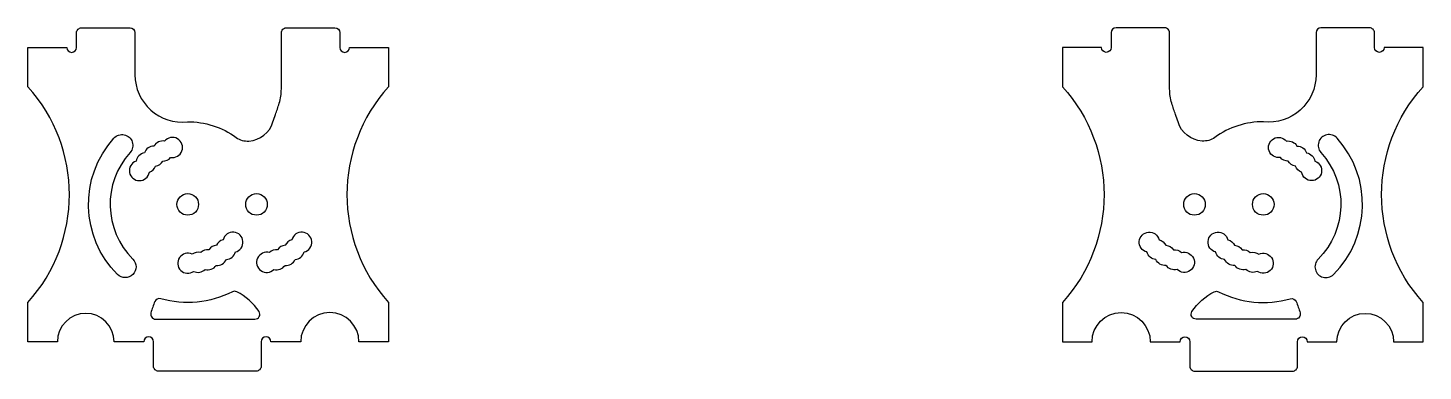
# Model space of a CAD drawing. Header units: millimetres. Extents: x -71 to 71, y -18 to 17.
import ezdxf

# ---------------------------------------------------------------- set-up
doc = ezdxf.new("R2010")
doc.units = ezdxf.units.MM
doc.layers.get('0').update_dxf_attribs({"linetype": 'CONTINUOUS'})

msp = doc.modelspace()

# ---------------------------------------------------------------- linework, layer by layer
for points in [[(-47.27, -15), (-47.27, -17.5, -0.414214), (-47.77, -18), (-57.72, -18, -0.414214), (-58.22, -17.5), (-58.22, -15, 1), (-59.22, -15), (-62.24, -15, 1), (-68.01, -15), (-71.01, -15), (-71.01, -11, 0.383664), (-71.01, 11), (-71.01, 15), (-67.06, 15, 1), (-66.06, 15), (-66.06, 16.5, -0.414214), (-65.56, 17), (-60.61, 17, -0.406918), (-60.11, 16.51), (-60.11, 12.2, 0.447316), (-54.78, 7.43, -0.158771), (-49.81, 5.83, 0.173508), (-48.51, 5.46, 0.316646), (-46.07, 7.41, -0.019671), (-45.82, 8.15, 0.016017), (-45.43, 9.31, 0.074459), (-45.21, 10.77), (-45.21, 16.5, -0.414214), (-44.71, 17), (-39.76, 17, -0.406918), (-39.26, 16.51), (-39.26, 15, 1), (-38.26, 15), (-34.31, 15), (-34.31, 11, 0.383664), (-34.31, -11), (-34.31, -15), (-37.31, -15, 1), (-43.24, -15), (-46.27, -15, 1)], [(60.11, 12.2, -0.447316), (54.78, 7.43, 0.158771), (49.81, 5.83, -0.173508), (48.51, 5.46, -0.316646), (46.07, 7.41, 0.019671), (45.82, 8.15, -0.016017), (45.43, 9.31, -0.074459), (45.21, 10.77), (45.21, 16.5, 0.414214), (44.71, 17), (39.76, 17, 0.406918), (39.26, 16.51), (39.26, 15, -1), (38.26, 15), (34.31, 15), (34.31, 11, -0.383664), (34.31, -11), (34.31, -15), (37.31, -15, -1), (43.24, -15), (46.27, -15, -1), (47.27, -15), (47.27, -17.5, 0.414214), (47.77, -18), (57.72, -18, 0.414214), (58.22, -17.5), (58.22, -15, -1), (59.22, -15), (62.24, -15, -1), (68.01, -15), (71.01, -15), (71.01, -11, -0.383664), (71.01, 11), (71.01, 15), (67.06, 15, -1), (66.06, 15), (66.06, 16.5, 0.414214), (65.56, 17), (60.61, 17, 0.406918), (60.11, 16.51)], [(-60.33, -6.58, -1), (-61.89, -8.14, -0.398901), (-62.25, 5.76, -1.000001), (-60.61, 4.29, 0.398901)], [(-58.02, 2.9, 0.22789), (-57.29, 3.41, 0.22789), (-56.48, 3.79, 1.755885), (-57.09, 5.45, 0.321795), (-58.17, 4.94, 0.321795), (-59.15, 4.25, 0.321795), (-60, 3.41, 1.755885), (-58.65, 2.28, 0.22789)], [(56.48, 3.79, -1.755885), (57.09, 5.45, -0.321795), (58.17, 4.94, -0.321795), (59.15, 4.25, -0.321795), (60, 3.41, -1.755885), (58.65, 2.28, -0.22789), (58.02, 2.9, -0.22789), (57.29, 3.41, -0.22789)], [(60.61, 4.29, -0.398901), (60.33, -6.58, 1), (61.89, -8.14, 0.398901), (62.25, 5.76, 1.000001)], [(-50.81, -6.62, 0.321795), (-49.89, -5.85, 1.755885), (-51.14, -4.6, 0.22789), (-51.82, -5.17, 0.22789), (-52.59, -5.62, 0.22789), (-53.42, -5.92, 0.22789), (-54.3, -6.08, 1.755885), (-54.14, -7.83, 0.321795), (-52.97, -7.63, 0.321795), (-51.84, -7.22, 0.321795)], [(-45.59, -5.62, 0.22789), (-46.42, -5.92, 1.755885), (-45.97, -7.63, 0.321795), (-44.84, -7.22, 0.321795), (-43.81, -6.62, 0.321795), (-42.89, -5.85, 1.755885), (-44.14, -4.6, 0.22789), (-44.82, -5.17, 0.22789)], [(43.81, -6.62, -0.321795), (42.89, -5.85, -1.755885), (44.14, -4.6, -0.22789), (44.82, -5.17, -0.22789), (45.59, -5.62, -0.22789), (46.42, -5.92, -1.755885), (45.97, -7.63, -0.321795), (44.84, -7.22, -0.321795)], [(52.97, -7.63, -0.321795), (51.84, -7.22, -0.321795), (50.81, -6.62, -0.321795), (49.89, -5.85, -1.755885), (51.14, -4.6, -0.22789), (51.82, -5.17, -0.22789), (52.59, -5.62, -0.22789), (53.42, -5.92, -0.22789), (54.3, -6.08, -1.755885), (54.14, -7.83, -0.321795)], [(-49.76, -9.91, 0.235586), (-50.2, -9.91, -0.189569), (-57.49, -10.62, 0.380582), (-58.09, -10.9, 0.028832), (-58.49, -12.06, 0.498489), (-58.01, -12.7), (-47.9, -12.7, 0.593613), (-47.48, -11.93, 0.136996)], [(58.49, -12.06, -0.498489), (58.01, -12.7), (47.9, -12.7, -0.593613), (47.48, -11.93, -0.136996), (49.76, -9.91, -0.235586), (50.2, -9.91, 0.189569), (57.49, -10.62, -0.380582), (58.09, -10.9, -0.028832)]]:
    msp.add_lwpolyline(points, format="xyb", close=True)
for centre in [(-54.74, -1), (-47.74, -1), (47.74, -1), (54.74, -1)]:
    msp.add_circle(centre, 1.1)

doc.saveas('drawing.dxf')
